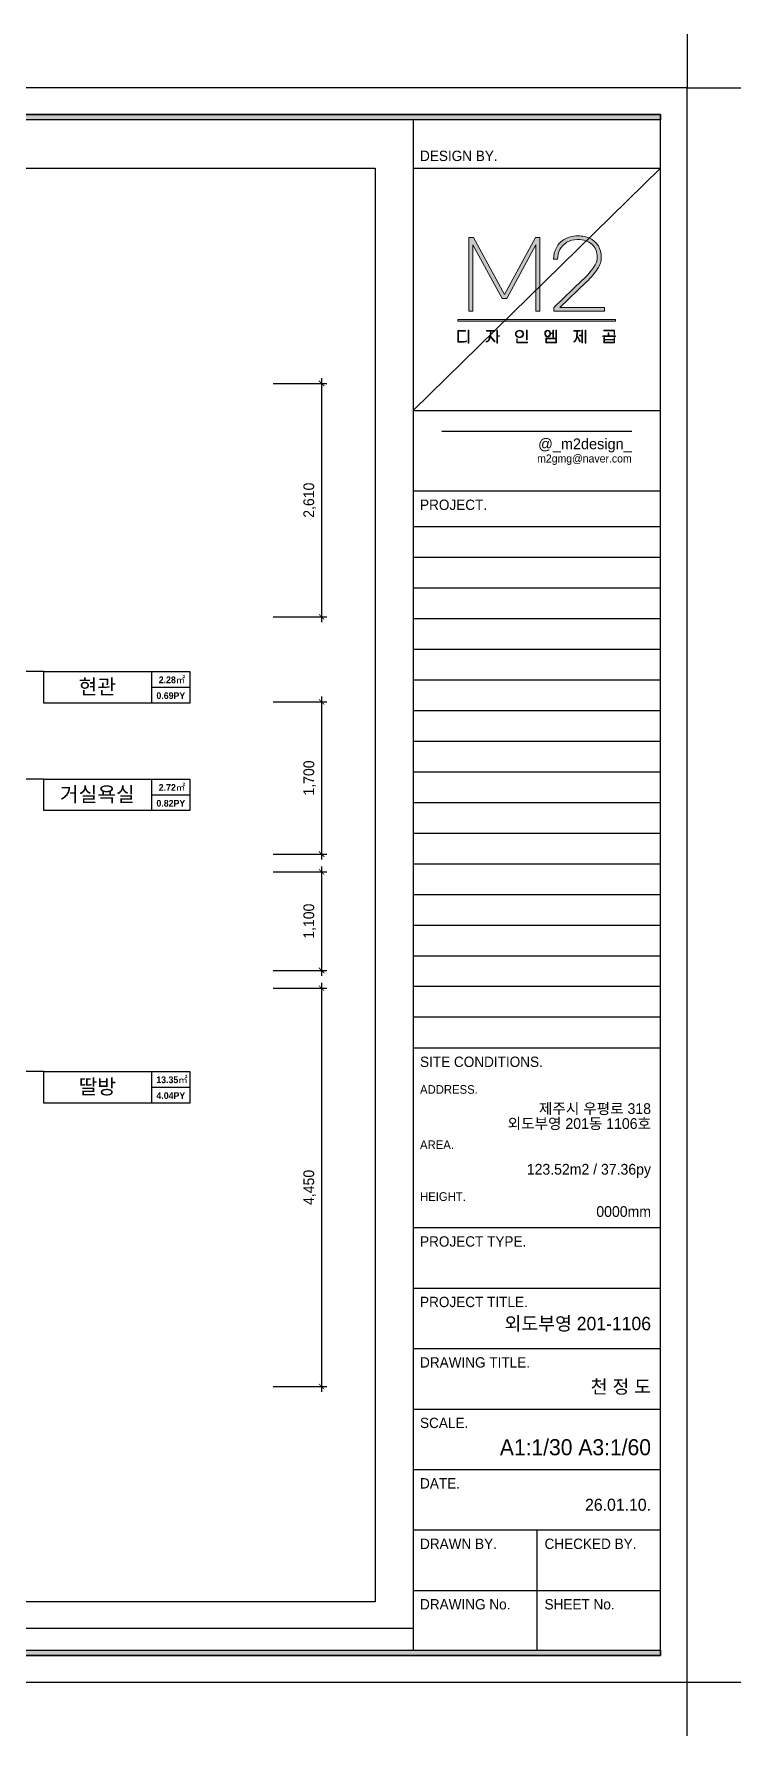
# Model space of a CAD drawing. Header units: inches. Extents: x -63256 to 33689, y -34490 to 100230.
# Drawn here: x 10734 to 18633, y -25887 to -6867 of the extents above; entities that cross this region are included whole.
import ezdxf
from ezdxf.enums import TextEntityAlignment as Align

# ---------------------------------------------------------------- set-up
doc = ezdxf.new("R2010")
doc.units = ezdxf.units.IN
doc.header["$LTSCALE"] = 100
doc.header["$MEASUREMENT"] = 0
for name, color, linetype in [('0-ELC TEXT', 7, 'Continuous'), ('03-TEXT', 3, 'Continuous'), ('07-DIM WAL', 5, 'Continuous'), ('_U+B808_U+C774_U+C5B4 2', 7, 'Continuous'), ('FORM(YOURNAME)-1', 1, 'Continuous'), ('FORM(YOURNAME)-11', 1, 'Continuous')]:
    doc.layers.add(name, color=color, linetype=linetype)
doc.styles.add('HY 울릉도 L', font='')
doc.styles.add('YOURNAME', font='')
doc.styles.add('넥슨고딕', font='')
doc.styles.add('코레일둥고', font='')
doc.styles.get('HY 울릉도 L').set_extended_font_data('HY울릉도L')
doc.styles.get('YOURNAME').set_extended_font_data('HYwulM')
doc.styles.get('넥슨고딕').set_extended_font_data('NEXON Lv1 Gothic Bold', bold=True)
doc.styles.get('코레일둥고').set_extended_font_data('Korail Round Gothic Medium')
doc.dimstyles.new('60', dxfattribs={"dimscale": 60, "dimtxt": 2, "dimasz": 1, "dimexe": 1, "dimexo": 1, "dimgap": 1, "dimtad": 1, "dimdec": 0, "dimrnd": 0.05, "dimdsep": 46, "dimlunit": 6, "dimtxsty": 'HY 울릉도 L', "dimblk": 'ARCHTICK', "dimcen": 2.5, "dimdle": 1, "dimclrd": 133, "dimclre": 133, "dimclrt": 30, "dimadec": 0, "dimazin": 0, "dimtfac": 1, "dimtdec": 0, "dimtix": 1, "dimtmove": 2, "dimatfit": 3, "dimldrblk": 'ARCHTICK', "dimfxl": 1, "dimlwd": -1, "dimlwe": -1, "dimarcsym": 0})

# ---------------------------------------------------------------- blocks, each defined once
blk = doc.blocks.new('block 34')
at = {"layer": '_U+B808_U+C774_U+C5B4 2'}
h = blk.add_hatch(color=35, dxfattribs=at)
h.dxf.hatch_style = 2
h.paths.add_polyline_path([(674.6, -105.53), (675.73, -105.53), (683.42, -119.69), (691.1, -105.53), (692.22, -105.53), (692.22, -123.82), (691.22, -123.82), (691.22, -107.31), (683.97, -120.67), (682.84, -120.67), (675.59, -107.31), (675.59, -123.82), (674.6, -123.82)])
h = blk.add_hatch(color=35, dxfattribs=at)
h.dxf.hatch_style = 2
edge = h.paths.add_edge_path()
edge.add_spline(control_points=[(704.68, -105.78), (705.57, -106.21), (706.25, -106.83), (706.73, -107.63), (707.21, -108.43), (707.45, -109.38), (707.45, -110.46), (707.45, -111.43), (707.14, -112.39), (706.53, -113.34), (705.92, -114.29), (704.98, -115.38), (703.7, -116.62), (703.7, -116.62), (697.12, -122.91), (697.12, -122.91), (697.12, -122.91), (708.26, -122.91), (708.26, -122.91), (708.26, -122.91), (708.26, -123.82), (708.26, -123.82), (708.26, -123.82), (695.66, -123.82), (695.66, -123.82), (695.66, -123.82), (695.66, -122.91), (695.66, -122.91), (695.66, -122.91), (702.73, -116.15), (702.73, -116.15), (703.99, -114.93), (704.93, -113.86), (705.54, -112.95), (706.15, -112.03), (706.45, -111.2), (706.45, -110.46), (706.45, -109.07), (706.01, -107.98), (705.12, -107.2), (704.23, -106.42), (703.05, -106.03), (701.57, -106.03), (700.53, -106.03), (699.64, -106.26), (698.89, -106.71), (698.15, -107.15), (697.57, -107.75), (697.18, -108.5), (696.79, -109.25), (696.59, -110.06), (696.59, -110.94), (696.59, -110.94), (695.59, -110.94), (695.59, -110.94), (695.59, -109.89), (695.83, -108.93), (696.3, -108.05), (696.77, -107.17), (697.46, -106.46), (698.36, -105.93), (699.26, -105.4), (700.33, -105.13), (701.57, -105.13), (702.76, -105.13), (703.79, -105.35), (704.68, -105.78)], knot_values=[0, 0, 0, 0, 1, 1, 1, 2, 2, 2, 3, 3, 3, 4, 4, 4, 5, 5, 5, 6, 6, 6, 7, 7, 7, 8, 8, 8, 9, 9, 9, 10, 10, 10, 11, 11, 11, 12, 12, 12, 13, 13, 13, 14, 14, 14, 15, 15, 15, 16, 16, 16, 17, 17, 17, 18, 18, 18, 19, 19, 19, 20, 20, 20, 21, 21, 21, 22, 22, 22, 22], degree=3, periodic=0)
at = {"layer": '_U+B808_U+C774_U+C5B4 2', "lineweight": 0}
blk.add_lwpolyline([(674.6, -105.53), (675.73, -105.53), (683.42, -119.69), (691.1, -105.53), (692.22, -105.53), (692.22, -123.82), (691.22, -123.82), (691.22, -107.31), (683.97, -120.67), (682.84, -120.67), (675.59, -107.31), (675.59, -123.82), (674.6, -123.82), (674.6, -105.53)], dxfattribs=at)
blk.add_open_spline([(704.68, -105.78), (705.57, -106.21), (706.25, -106.83), (706.73, -107.63), (707.21, -108.43), (707.45, -109.38), (707.45, -110.46), (707.45, -111.43), (707.14, -112.39), (706.53, -113.34), (705.92, -114.29), (704.98, -115.38), (703.7, -116.62), (703.7, -116.62), (697.12, -122.91), (697.12, -122.91), (697.12, -122.91), (708.26, -122.91), (708.26, -122.91), (708.26, -122.91), (708.26, -123.82), (708.26, -123.82), (708.26, -123.82), (695.66, -123.82), (695.66, -123.82), (695.66, -123.82), (695.66, -122.91), (695.66, -122.91), (695.66, -122.91), (702.73, -116.15), (702.73, -116.15), (703.99, -114.93), (704.93, -113.86), (705.54, -112.95), (706.15, -112.03), (706.45, -111.2), (706.45, -110.46), (706.45, -109.07), (706.01, -107.98), (705.12, -107.2), (704.23, -106.42), (703.05, -106.03), (701.57, -106.03), (700.53, -106.03), (699.64, -106.26), (698.89, -106.71), (698.15, -107.15), (697.57, -107.75), (697.18, -108.5), (696.79, -109.25), (696.59, -110.06), (696.59, -110.94), (696.59, -110.94), (695.59, -110.94), (695.59, -110.94), (695.59, -109.89), (695.83, -108.93), (696.3, -108.05), (696.77, -107.17), (697.46, -106.46), (698.36, -105.93), (699.26, -105.4), (700.33, -105.13), (701.57, -105.13), (702.76, -105.13), (703.79, -105.35), (704.68, -105.78)], degree=3, knots=[0, 0, 0, 0, 1, 1, 1, 2, 2, 2, 3, 3, 3, 4, 4, 4, 5, 5, 5, 6, 6, 6, 7, 7, 7, 8, 8, 8, 9, 9, 9, 10, 10, 10, 11, 11, 11, 12, 12, 12, 13, 13, 13, 14, 14, 14, 15, 15, 15, 16, 16, 16, 17, 17, 17, 18, 18, 18, 19, 19, 19, 20, 20, 20, 21, 21, 21, 22, 22, 22, 22], dxfattribs=at)
blk = doc.blocks.new('block 35')
at = {"layer": '_U+B808_U+C774_U+C5B4 2'}
h = blk.add_hatch(color=35, dxfattribs=at)
h.dxf.hatch_style = 2
edge = h.paths.add_edge_path()
edge.add_spline(control_points=[(673.72, -128.8), (673.72, -128.8), (672, -128.8), (672, -128.8), (672, -128.8), (672, -131.36), (672, -131.36), (672, -131.36), (673.14, -131.36), (673.14, -131.36), (673.29, -131.36), (673.44, -131.34), (673.6, -131.31), (673.75, -131.28), (673.88, -131.24), (673.98, -131.2), (673.98, -131.2), (673.98, -131.35), (673.98, -131.35), (673.88, -131.4), (673.75, -131.44), (673.6, -131.47), (673.45, -131.49), (673.3, -131.51), (673.14, -131.51), (673.14, -131.51), (671.83, -131.51), (671.83, -131.51), (671.83, -131.51), (671.83, -128.65), (671.83, -128.65), (671.83, -128.65), (673.72, -128.65), (673.72, -128.65), (673.72, -128.65), (673.72, -128.8), (673.72, -128.8)], knot_values=[0, 0, 0, 0, 1, 1, 1, 2, 2, 2, 3, 3, 3, 4, 4, 4, 5, 5, 5, 6, 6, 6, 7, 7, 7, 8, 8, 8, 9, 9, 9, 10, 10, 10, 11, 11, 11, 12, 12, 12, 12], degree=3, periodic=0)
h.paths.add_polyline_path([(674.54, -131.73), (674.38, -131.74), (674.38, -128.5), (674.54, -128.5)])
h = blk.add_hatch(color=35, dxfattribs=at)
h.dxf.hatch_style = 2
edge = h.paths.add_edge_path()
edge.add_spline(control_points=[(679.96, -130.01), (679.96, -130.01), (681.09, -131.37), (681.09, -131.37), (681.09, -131.37), (680.96, -131.47), (680.96, -131.47), (680.96, -131.47), (679.92, -130.19), (679.92, -130.19), (679.82, -130.57), (679.69, -130.87), (679.52, -131.09), (679.35, -131.32), (679.14, -131.46), (678.9, -131.51), (678.9, -131.51), (678.9, -131.36), (678.9, -131.36), (679.11, -131.3), (679.3, -131.16), (679.45, -130.93), (679.6, -130.7), (679.71, -130.39), (679.79, -130.03), (679.86, -129.66), (679.91, -129.25), (679.91, -128.8), (679.91, -128.8), (678.97, -128.8), (678.97, -128.8), (678.97, -128.8), (678.97, -128.65), (678.97, -128.65), (678.97, -128.65), (681, -128.65), (681, -128.65), (681, -128.65), (681, -128.8), (681, -128.8), (681, -128.8), (680.07, -128.8), (680.07, -128.8), (680.06, -129.26), (680.03, -129.66), (679.96, -130.01)], knot_values=[0, 0, 0, 0, 1, 1, 1, 2, 2, 2, 3, 3, 3, 4, 4, 4, 5, 5, 5, 6, 6, 6, 7, 7, 7, 8, 8, 8, 9, 9, 9, 10, 10, 10, 11, 11, 11, 12, 12, 12, 13, 13, 13, 14, 14, 14, 15, 15, 15, 15], degree=3, periodic=0)
h.paths.add_polyline_path([(682.21, -130.06), (681.69, -130.06), (681.69, -131.73), (681.54, -131.73), (681.54, -128.5), (681.69, -128.5), (681.69, -129.92), (682.21, -129.92)])
h = blk.add_hatch(color=35, dxfattribs=at)
h.dxf.hatch_style = 2
edge = h.paths.add_edge_path()
edge.add_spline(control_points=[(687.69, -128.68), (687.84, -128.76), (687.95, -128.87), (688.03, -129.01), (688.11, -129.15), (688.15, -129.3), (688.15, -129.47), (688.15, -129.64), (688.11, -129.8), (688.03, -129.94), (687.95, -130.08), (687.84, -130.19), (687.69, -130.27), (687.54, -130.35), (687.36, -130.39), (687.15, -130.39), (686.95, -130.39), (686.77, -130.35), (686.62, -130.27), (686.47, -130.19), (686.36, -130.08), (686.28, -129.94), (686.2, -129.8), (686.16, -129.64), (686.16, -129.47), (686.16, -129.3), (686.2, -129.15), (686.28, -129.01), (686.36, -128.87), (686.47, -128.76), (686.62, -128.68), (686.77, -128.6), (686.95, -128.56), (687.15, -128.56), (687.36, -128.56), (687.54, -128.6), (687.69, -128.68)], knot_values=[0, 0, 0, 0, 1, 1, 1, 2, 2, 2, 3, 3, 3, 4, 4, 4, 5, 5, 5, 6, 6, 6, 7, 7, 7, 8, 8, 8, 9, 9, 9, 10, 10, 10, 11, 11, 11, 12, 12, 12, 12], degree=3, periodic=0)
edge = h.paths.add_edge_path()
edge.add_spline(control_points=[(686.72, -128.79), (686.59, -128.86), (686.49, -128.95), (686.43, -129.07), (686.36, -129.18), (686.32, -129.32), (686.32, -129.47), (686.32, -129.63), (686.36, -129.76), (686.43, -129.88), (686.49, -130), (686.59, -130.09), (686.72, -130.15), (686.84, -130.22), (686.99, -130.25), (687.15, -130.25), (687.32, -130.25), (687.46, -130.22), (687.59, -130.15), (687.72, -130.09), (687.81, -130), (687.88, -129.88), (687.95, -129.76), (687.98, -129.63), (687.98, -129.47), (687.98, -129.32), (687.95, -129.18), (687.88, -129.07), (687.81, -128.95), (687.72, -128.86), (687.59, -128.79), (687.46, -128.73), (687.32, -128.7), (687.15, -128.7), (686.99, -128.7), (686.84, -128.73), (686.72, -128.79)], knot_values=[0, 0, 0, 0, 1, 1, 1, 2, 2, 2, 3, 3, 3, 4, 4, 4, 5, 5, 5, 6, 6, 6, 7, 7, 7, 8, 8, 8, 9, 9, 9, 10, 10, 10, 11, 11, 11, 12, 12, 12, 12], degree=3, periodic=0)
h.paths.add_polyline_path([(686.6, -131.51), (689.15, -131.51), (689.15, -131.66), (686.44, -131.66), (686.44, -130.66), (686.6, -130.66)])
h.paths.add_polyline_path([(689.03, -130.91), (688.87, -130.91), (688.87, -128.5), (689.03, -128.5)])
h = blk.add_hatch(color=35, dxfattribs=at)
h.dxf.hatch_style = 2
edge = h.paths.add_edge_path()
edge.add_spline(control_points=[(694.67, -130), (694.55, -130.16), (694.37, -130.23), (694.14, -130.23), (693.91, -130.23), (693.73, -130.16), (693.61, -130), (693.48, -129.84), (693.42, -129.64), (693.42, -129.39), (693.42, -129.14), (693.48, -128.94), (693.61, -128.78), (693.73, -128.62), (693.91, -128.54), (694.14, -128.54), (694.35, -128.54), (694.51, -128.61), (694.63, -128.74), (694.75, -128.87), (694.83, -129.04), (694.85, -129.25), (694.85, -129.25), (695.45, -129.25), (695.45, -129.25), (695.45, -129.25), (695.45, -128.52), (695.45, -128.52), (695.45, -128.52), (695.61, -128.52), (695.61, -128.52), (695.61, -128.52), (695.61, -130.29), (695.61, -130.29), (695.61, -130.29), (695.45, -130.29), (695.45, -130.29), (695.45, -130.29), (695.45, -129.4), (695.45, -129.4), (695.45, -129.4), (694.86, -129.4), (694.86, -129.4), (694.85, -129.64), (694.79, -129.85), (694.67, -130)], knot_values=[0, 0, 0, 0, 1, 1, 1, 2, 2, 2, 3, 3, 3, 4, 4, 4, 5, 5, 5, 6, 6, 6, 7, 7, 7, 8, 8, 8, 9, 9, 9, 10, 10, 10, 11, 11, 11, 12, 12, 12, 13, 13, 13, 14, 14, 14, 15, 15, 15, 15], degree=3, periodic=0)
edge = h.paths.add_edge_path()
edge.add_spline(control_points=[(693.73, -129.9), (693.83, -130.03), (693.97, -130.09), (694.14, -130.09), (694.31, -130.09), (694.45, -130.03), (694.55, -129.9), (694.65, -129.78), (694.7, -129.61), (694.7, -129.39), (694.7, -129.17), (694.65, -129), (694.55, -128.87), (694.45, -128.75), (694.31, -128.69), (694.14, -128.69), (693.97, -128.69), (693.83, -128.75), (693.73, -128.87), (693.63, -129), (693.58, -129.17), (693.58, -129.39), (693.58, -129.61), (693.63, -129.78), (693.73, -129.9)], knot_values=[0, 0, 0, 0, 1, 1, 1, 2, 2, 2, 3, 3, 3, 4, 4, 4, 5, 5, 5, 6, 6, 6, 7, 7, 7, 8, 8, 8, 8], degree=3, periodic=0)
h.paths.add_polyline_path([(693.69, -130.55), (696.36, -130.55), (696.36, -131.66), (693.69, -131.66)])
h.paths.add_polyline_path([(693.85, -131.51), (696.2, -131.51), (696.2, -130.7), (693.85, -130.7)])
h.paths.add_polyline_path([(696.36, -128.5), (696.36, -130.32), (696.2, -130.32), (696.2, -128.5)])
h = blk.add_hatch(color=35, dxfattribs=at)
h.dxf.hatch_style = 2
edge = h.paths.add_edge_path()
edge.add_spline(control_points=[(701.46, -129.93), (701.46, -129.93), (702.28, -131.39), (702.28, -131.39), (702.28, -131.39), (702.15, -131.47), (702.15, -131.47), (702.15, -131.47), (701.43, -130.17), (701.43, -130.17), (701.3, -130.94), (701.03, -131.39), (700.63, -131.51), (700.63, -131.51), (700.63, -131.35), (700.63, -131.35), (700.88, -131.26), (701.06, -130.99), (701.18, -130.55), (701.3, -130.1), (701.37, -129.52), (701.37, -128.8), (701.37, -128.8), (700.67, -128.8), (700.67, -128.8), (700.67, -128.8), (700.67, -128.65), (700.67, -128.65), (700.67, -128.65), (702.19, -128.65), (702.19, -128.65), (702.19, -128.65), (702.19, -128.8), (702.19, -128.8), (702.19, -128.8), (701.53, -128.8), (701.53, -128.8), (701.52, -129.25), (701.5, -129.63), (701.46, -129.93)], knot_values=[0, 0, 0, 0, 1, 1, 1, 2, 2, 2, 3, 3, 3, 4, 4, 4, 5, 5, 5, 6, 6, 6, 7, 7, 7, 8, 8, 8, 9, 9, 9, 10, 10, 10, 11, 11, 11, 12, 12, 12, 13, 13, 13, 13], degree=3, periodic=0)
h.paths.add_polyline_path([(702.59, -128.52), (702.75, -128.52), (702.75, -131.68), (702.59, -131.68), (702.59, -129.95), (702, -129.95), (702, -129.8), (702.59, -129.8)])
h.paths.add_polyline_path([(703.61, -128.5), (703.61, -131.73), (703.45, -131.73), (703.45, -128.5)])
h = blk.add_hatch(color=35, dxfattribs=at)
h.dxf.hatch_style = 2
h.paths.add_polyline_path([(711.02, -129.93), (711.02, -130.07), (707.82, -130.07), (707.82, -129.93), (709.16, -129.93), (709.16, -129.2), (709.32, -129.2), (709.32, -129.93)])
h.paths.add_polyline_path([(710.61, -128.72), (708.07, -128.72), (708.07, -128.57), (710.77, -128.57), (710.77, -129.64), (710.61, -129.64)])
h.paths.add_polyline_path([(710.61, -130.36), (710.77, -130.36), (710.77, -131.66), (708.08, -131.66), (708.08, -130.36), (708.24, -130.36), (708.24, -130.83), (710.61, -130.83)])
h.paths.add_polyline_path([(710.61, -131.52), (710.61, -130.97), (708.24, -130.97), (708.24, -131.52)])
at = {"layer": '_U+B808_U+C774_U+C5B4 2', "lineweight": 0}
for points in [[(674.54, -131.73), (674.38, -131.74), (674.38, -128.5), (674.54, -128.5), (674.54, -131.73)], [(682.21, -130.06), (681.69, -130.06), (681.69, -131.73), (681.54, -131.73), (681.54, -128.5), (681.69, -128.5), (681.69, -129.92), (682.21, -129.92), (682.21, -130.06)], [(686.6, -131.51), (689.15, -131.51), (689.15, -131.66), (686.44, -131.66), (686.44, -130.66), (686.6, -130.66), (686.6, -131.51)], [(689.03, -130.91), (688.87, -130.91), (688.87, -128.5), (689.03, -128.5), (689.03, -130.91)], [(693.69, -130.55), (696.36, -130.55), (696.36, -131.66), (693.69, -131.66), (693.69, -130.55)], [(693.85, -131.51), (696.2, -131.51), (696.2, -130.7), (693.85, -130.7), (693.85, -131.51)], [(696.36, -128.5), (696.36, -130.32), (696.2, -130.32), (696.2, -128.5), (696.36, -128.5)], [(702.59, -128.52), (702.75, -128.52), (702.75, -131.68), (702.59, -131.68), (702.59, -129.95), (702, -129.95), (702, -129.8), (702.59, -129.8), (702.59, -128.52)], [(703.61, -128.5), (703.61, -131.73), (703.45, -131.73), (703.45, -128.5), (703.61, -128.5)], [(711.02, -129.93), (711.02, -130.07), (707.82, -130.07), (707.82, -129.93), (709.16, -129.93), (709.16, -129.2), (709.32, -129.2), (709.32, -129.93), (711.02, -129.93)], [(710.61, -128.72), (708.07, -128.72), (708.07, -128.57), (710.77, -128.57), (710.77, -129.64), (710.61, -129.64), (710.61, -128.72)], [(710.61, -130.36), (710.77, -130.36), (710.77, -131.66), (708.08, -131.66), (708.08, -130.36), (708.24, -130.36), (708.24, -130.83), (710.61, -130.83), (710.61, -130.36)], [(710.61, -131.52), (710.61, -130.97), (708.24, -130.97), (708.24, -131.52), (710.61, -131.52)]]:
    blk.add_lwpolyline(points, dxfattribs=at)
for points, knots in [([(673.72, -128.8), (673.72, -128.8), (672, -128.8), (672, -128.8), (672, -128.8), (672, -131.36), (672, -131.36), (672, -131.36), (673.14, -131.36), (673.14, -131.36), (673.29, -131.36), (673.44, -131.34), (673.6, -131.31), (673.75, -131.28), (673.88, -131.24), (673.98, -131.2), (673.98, -131.2), (673.98, -131.35), (673.98, -131.35), (673.88, -131.4), (673.75, -131.44), (673.6, -131.47), (673.45, -131.49), (673.3, -131.51), (673.14, -131.51), (673.14, -131.51), (671.83, -131.51), (671.83, -131.51), (671.83, -131.51), (671.83, -128.65), (671.83, -128.65), (671.83, -128.65), (673.72, -128.65), (673.72, -128.65), (673.72, -128.65), (673.72, -128.8), (673.72, -128.8)], [0, 0, 0, 0, 1, 1, 1, 2, 2, 2, 3, 3, 3, 4, 4, 4, 5, 5, 5, 6, 6, 6, 7, 7, 7, 8, 8, 8, 9, 9, 9, 10, 10, 10, 11, 11, 11, 12, 12, 12, 12]), ([(679.96, -130.01), (679.96, -130.01), (681.09, -131.37), (681.09, -131.37), (681.09, -131.37), (680.96, -131.47), (680.96, -131.47), (680.96, -131.47), (679.92, -130.19), (679.92, -130.19), (679.82, -130.57), (679.69, -130.87), (679.52, -131.09), (679.35, -131.32), (679.14, -131.46), (678.9, -131.51), (678.9, -131.51), (678.9, -131.36), (678.9, -131.36), (679.11, -131.3), (679.3, -131.16), (679.45, -130.93), (679.6, -130.7), (679.71, -130.39), (679.79, -130.03), (679.86, -129.66), (679.91, -129.25), (679.91, -128.8), (679.91, -128.8), (678.97, -128.8), (678.97, -128.8), (678.97, -128.8), (678.97, -128.65), (678.97, -128.65), (678.97, -128.65), (681, -128.65), (681, -128.65), (681, -128.65), (681, -128.8), (681, -128.8), (681, -128.8), (680.07, -128.8), (680.07, -128.8), (680.06, -129.26), (680.03, -129.66), (679.96, -130.01)], [0, 0, 0, 0, 1, 1, 1, 2, 2, 2, 3, 3, 3, 4, 4, 4, 5, 5, 5, 6, 6, 6, 7, 7, 7, 8, 8, 8, 9, 9, 9, 10, 10, 10, 11, 11, 11, 12, 12, 12, 13, 13, 13, 14, 14, 14, 15, 15, 15, 15]), ([(687.69, -128.68), (687.84, -128.76), (687.95, -128.87), (688.03, -129.01), (688.11, -129.15), (688.15, -129.3), (688.15, -129.47), (688.15, -129.64), (688.11, -129.8), (688.03, -129.94), (687.95, -130.08), (687.84, -130.19), (687.69, -130.27), (687.54, -130.35), (687.36, -130.39), (687.15, -130.39), (686.95, -130.39), (686.77, -130.35), (686.62, -130.27), (686.47, -130.19), (686.36, -130.08), (686.28, -129.94), (686.2, -129.8), (686.16, -129.64), (686.16, -129.47), (686.16, -129.3), (686.2, -129.15), (686.28, -129.01), (686.36, -128.87), (686.47, -128.76), (686.62, -128.68), (686.77, -128.6), (686.95, -128.56), (687.15, -128.56), (687.36, -128.56), (687.54, -128.6), (687.69, -128.68)], [0, 0, 0, 0, 1, 1, 1, 2, 2, 2, 3, 3, 3, 4, 4, 4, 5, 5, 5, 6, 6, 6, 7, 7, 7, 8, 8, 8, 9, 9, 9, 10, 10, 10, 11, 11, 11, 12, 12, 12, 12]), ([(686.72, -128.79), (686.59, -128.86), (686.49, -128.95), (686.43, -129.07), (686.36, -129.18), (686.32, -129.32), (686.32, -129.47), (686.32, -129.63), (686.36, -129.76), (686.43, -129.88), (686.49, -130), (686.59, -130.09), (686.72, -130.15), (686.84, -130.22), (686.99, -130.25), (687.15, -130.25), (687.32, -130.25), (687.46, -130.22), (687.59, -130.15), (687.72, -130.09), (687.81, -130), (687.88, -129.88), (687.95, -129.76), (687.98, -129.63), (687.98, -129.47), (687.98, -129.32), (687.95, -129.18), (687.88, -129.07), (687.81, -128.95), (687.72, -128.86), (687.59, -128.79), (687.46, -128.73), (687.32, -128.7), (687.15, -128.7), (686.99, -128.7), (686.84, -128.73), (686.72, -128.79)], [0, 0, 0, 0, 1, 1, 1, 2, 2, 2, 3, 3, 3, 4, 4, 4, 5, 5, 5, 6, 6, 6, 7, 7, 7, 8, 8, 8, 9, 9, 9, 10, 10, 10, 11, 11, 11, 12, 12, 12, 12]), ([(694.67, -130), (694.55, -130.16), (694.37, -130.23), (694.14, -130.23), (693.91, -130.23), (693.73, -130.16), (693.61, -130), (693.48, -129.84), (693.42, -129.64), (693.42, -129.39), (693.42, -129.14), (693.48, -128.94), (693.61, -128.78), (693.73, -128.62), (693.91, -128.54), (694.14, -128.54), (694.35, -128.54), (694.51, -128.61), (694.63, -128.74), (694.75, -128.87), (694.83, -129.04), (694.85, -129.25), (694.85, -129.25), (695.45, -129.25), (695.45, -129.25), (695.45, -129.25), (695.45, -128.52), (695.45, -128.52), (695.45, -128.52), (695.61, -128.52), (695.61, -128.52), (695.61, -128.52), (695.61, -130.29), (695.61, -130.29), (695.61, -130.29), (695.45, -130.29), (695.45, -130.29), (695.45, -130.29), (695.45, -129.4), (695.45, -129.4), (695.45, -129.4), (694.86, -129.4), (694.86, -129.4), (694.85, -129.64), (694.79, -129.85), (694.67, -130)], [0, 0, 0, 0, 1, 1, 1, 2, 2, 2, 3, 3, 3, 4, 4, 4, 5, 5, 5, 6, 6, 6, 7, 7, 7, 8, 8, 8, 9, 9, 9, 10, 10, 10, 11, 11, 11, 12, 12, 12, 13, 13, 13, 14, 14, 14, 15, 15, 15, 15]), ([(693.73, -129.9), (693.83, -130.03), (693.97, -130.09), (694.14, -130.09), (694.31, -130.09), (694.45, -130.03), (694.55, -129.9), (694.65, -129.78), (694.7, -129.61), (694.7, -129.39), (694.7, -129.17), (694.65, -129), (694.55, -128.87), (694.45, -128.75), (694.31, -128.69), (694.14, -128.69), (693.97, -128.69), (693.83, -128.75), (693.73, -128.87), (693.63, -129), (693.58, -129.17), (693.58, -129.39), (693.58, -129.61), (693.63, -129.78), (693.73, -129.9)], [0, 0, 0, 0, 1, 1, 1, 2, 2, 2, 3, 3, 3, 4, 4, 4, 5, 5, 5, 6, 6, 6, 7, 7, 7, 8, 8, 8, 8]), ([(701.46, -129.93), (701.46, -129.93), (702.28, -131.39), (702.28, -131.39), (702.28, -131.39), (702.15, -131.47), (702.15, -131.47), (702.15, -131.47), (701.43, -130.17), (701.43, -130.17), (701.3, -130.94), (701.03, -131.39), (700.63, -131.51), (700.63, -131.51), (700.63, -131.35), (700.63, -131.35), (700.88, -131.26), (701.06, -130.99), (701.18, -130.55), (701.3, -130.1), (701.37, -129.52), (701.37, -128.8), (701.37, -128.8), (700.67, -128.8), (700.67, -128.8), (700.67, -128.8), (700.67, -128.65), (700.67, -128.65), (700.67, -128.65), (702.19, -128.65), (702.19, -128.65), (702.19, -128.65), (702.19, -128.8), (702.19, -128.8), (702.19, -128.8), (701.53, -128.8), (701.53, -128.8), (701.52, -129.25), (701.5, -129.63), (701.46, -129.93)], [0, 0, 0, 0, 1, 1, 1, 2, 2, 2, 3, 3, 3, 4, 4, 4, 5, 5, 5, 6, 6, 6, 7, 7, 7, 8, 8, 8, 9, 9, 9, 10, 10, 10, 11, 11, 11, 12, 12, 12, 13, 13, 13, 13])]:
    blk.add_open_spline(points, degree=3, knots=knots, dxfattribs=at)
blk = doc.blocks.new('block 33')
at = {"layer": '_U+B808_U+C774_U+C5B4 2'}
for name in ['block 34', 'block 35']:
    blk.add_blockref(name, (0, 0), dxfattribs=at)
blk = doc.blocks.new('block 32')
at = {"layer": '_U+B808_U+C774_U+C5B4 2'}
h = blk.add_hatch(color=35, dxfattribs=at)
h.dxf.hatch_style = 2
h.paths.add_polyline_path([(711.02, -126.32), (671.83, -126.32), (671.83, -125.91), (711.02, -125.91)])
at = {"layer": '_U+B808_U+C774_U+C5B4 2', "lineweight": 0}
blk.add_lwpolyline([(711.02, -126.32), (671.83, -126.32), (671.83, -125.91), (711.02, -125.91), (711.02, -126.32)], dxfattribs=at)
at = {"layer": '_U+B808_U+C774_U+C5B4 2'}
blk.add_blockref('block 33', (0, 0), dxfattribs=at)
blk = doc.blocks.new('FORM-ELEVATION')
at = {"layer": 'FORM(YOURNAME)-11'}
h = blk.add_hatch(color=256, dxfattribs=at)
h.dxf.hatch_style = 1
h.paths.add_polyline_path([(-10309, 35708), (71691, 35708), (71691, 35508), (-10309, 35508)])
h.paths.add_polyline_path([(-10309, -21492), (71691, -21492), (71691, -21692), (-10309, -21692)])
at = {"layer": 'Defpoints', "color": 158}
for p, q in [((62481, 35508), (62481, -21492)), ((62481, 33708), (71691, 33708)), ((62481, 24686), (71691, 33708)), ((62481, 24686), (71691, 24686)), ((71691, 20353), (62481, 20353)), ((71691, 19211), (62481, 19211)), ((71691, 18069), (62481, 18069)), ((71691, 16927), (62481, 16927)), ((71691, 15784), (62481, 15784)), ((71691, 14642), (62481, 14642)), ((71691, 13500), (62481, 13500)), ((71691, 12358), (62481, 12358)), ((71691, 11216), (62481, 11216)), ((71691, 10074), (62481, 10074)), ((71691, 8932), (62481, 8932)), ((71691, 7790), (62481, 7790)), ((71691, 6647), (62481, 6647)), ((71691, 5505), (62481, 5505)), ((71691, 4363), (62481, 4363)), ((71691, 3221), (62481, 3221)), ((71691, 2079), (62481, 2079)), ((62481, -20692), (-10309, -20692))]:
    blk.add_line(p, q, dxfattribs=at)
at = {"layer": 'Defpoints', "color": 1}
for points in [[(72691, 38708), (72691, 36708), (74691, 36708)], [(72691, -24692), (72691, -22692), (74691, -22692)]]:
    blk.add_lwpolyline(points, dxfattribs=at)
at = {"layer": 'Defpoints', "color": 158}
for points in [[(-10309, -21692), (71691, -21692), (71691, 35708), (-10309, 35708)], [(-8309, 33708), (61071, 33708), (61071, -19692), (-8309, -19692)]]:
    blk.add_lwpolyline(points, close=True, dxfattribs=at)
at = {"layer": 'FORM(YOURNAME)-11', "color": 251}
blk.add_line((63550, 23916), (70622, 23916), dxfattribs=at)
at = {"layer": 'FORM(YOURNAME)-11', "color": 14}
for p, q in [((62481, 21686), (71691, 21686)), ((62481, 937), (71691, 937)), ((62481, -5756), (71691, -5756)), ((62481, -8009), (71691, -8009)), ((62481, -10261), (71691, -10261)), ((62481, -12514), (71691, -12514)), ((62481, -14766), (71691, -14766)), ((62481, -17019), (71691, -17019)), ((67086, -17019), (67086, -21492)), ((62481, -19271), (71691, -19271))]:
    blk.add_line(p, q, dxfattribs=at)
at = {"layer": 'FORM(YOURNAME)-11', "color": 250}
blk.add_lwpolyline([(-11309, -22692), (72691, -22692), (72691, 36708), (-11309, 36708)], close=True, dxfattribs=at)
at = {"layer": 'FORM(YOURNAME)-11'}
for points in [[(-10309, 35708), (71691, 35708), (71691, 35508), (-10309, 35508)], [(-10309, -21492), (71691, -21492), (71691, -21692), (-10309, -21692)]]:
    blk.add_lwpolyline(points, close=True, dxfattribs=at)
at = {"layer": '_U+B808_U+C774_U+C5B4 2', "xscale": 150, "yscale": 150, "zscale": 150}
blk.add_blockref('block 32', (-36628, 46957), dxfattribs=at)
at = {"layer": 'FORM(YOURNAME)-11', "color": 14, "style": 'YOURNAME'}
for s, height, p in [('DESIGN BY.', 386.1, (62739, 34170)), ('PROJECT.', 386.1, (62739, 21172)), ('SITE CONDITIONS.', 386.14, (62739, 422)), ('PROJECT TYPE.', 386.14, (62739, -6271)), ('PROJECT TITLE.', 386.14, (62739, -8524)), ('DRAWING TITLE.', 386.14, (62739, -10776)), ('SCALE.', 386.1, (62739, -13029)), ('DATE.', 386.1, (62739, -15281)), ('DRAWN BY.', 386.1, (62739, -17534)), ('CHECKED BY.', 386.14, (67376, -17534)), ('DRAWING No.', 386.14, (62739, -19786)), ('SHEET No.', 386.1, (67376, -19786))]:
    blk.add_text(s, height=height, dxfattribs=at).set_placement(p, align=Align.MIDDLE_LEFT)
for s, height, width, p in [('@_m2design_', 400, 1.03, (70622, 23242)), ('m2gmg@naver.com', 300, 0.995, (70622, 22747))]:
    blk.add_text(s, height=height, dxfattribs=dict(at, width=width)).set_placement(p, align=Align.RIGHT)
at = {"layer": 'FORM(YOURNAME)-11', "color": 251, "style": 'YOURNAME'}
for s, p in [('ADDRESS.', (62739, -608)), ('AREA.', (62739, -2667)), ('HEIGHT.', (62739, -4598))]:
    blk.add_text(s, height=321.8, dxfattribs=at).set_placement(p, align=Align.MIDDLE_LEFT)
at = {"layer": 'FORM(YOURNAME)-11', "color": 3, "style": 'YOURNAME'}
for tag, height, p in [('1', 451, (71041, -1219)), ('2', 451, (71041, -1863)), ('3', 451, (71041, -3150)), ('4', 451, (71041, -5081)), ('5', 515, (71041, -7398)), ('6', 515, (71041, -9650)), ('7', 515, (71041, -11903)), ('8', 515, (71041, -14155)), ('9', 515, (71041, -16408)), ('10', 515, (66791, -18596)), ('11', 515, (71041, -18660)), ('12', 515, (66791, -20848)), ('13', 515, (71041, -20848))]:
    blk.add_attdef(tag, text='', height=height, dxfattribs=at).set_placement(p, align=Align.MIDDLE_RIGHT)
blk = doc.blocks.new('_ArchTick')
at = {"color": 0, "linetype": 'ByBlock', "const_width": 0.15}
blk.add_lwpolyline([(-0.5, -0.5), (0.5, 0.5)], dxfattribs=at)
blk = doc.blocks.new('*D275')
at = {"layer": '07-DIM WAL', "color": 133, "transparency": 16777216}
for p, q in [((13407, -10772), (14007, -10772)), ((13947, -10712), (13947, -13442)), ((13407, -13382), (14007, -13382))]:
    blk.add_line(p, q, dxfattribs=at)
at = {"layer": 'Defpoints', "color": 0, "transparency": 16777216}
for p in [(13347, -10772), (13347, -13382), (13947, -13382)]:
    blk.add_point(p, dxfattribs=at)
at = {"layer": '07-DIM WAL', "color": 133, "transparency": 16777216, "xscale": 60, "yscale": 60, "zscale": 60}
for p, rotation in [((13947, -10772), 90), ((13947, -13382), 270)]:
    blk.add_blockref('_ArchTick', p, dxfattribs=dict(at, rotation=rotation))
at = {"layer": '07-DIM WAL', "color": 30, "transparency": 16777216, "insert": (13815, -12077), "char_height": 120, "attachment_point": 5, "rotation": 90, "style": 'HY 울릉도 L'}
blk.add_mtext('2,610', dxfattribs=at)
blk = doc.blocks.new('*D276')
at = {"layer": '07-DIM WAL', "color": 133, "transparency": 16777216}
for p, q in [((13407, -14332), (14007, -14332)), ((13947, -14272), (13947, -16092)), ((13407, -16032), (14007, -16032))]:
    blk.add_line(p, q, dxfattribs=at)
at = {"layer": 'Defpoints', "color": 0, "transparency": 16777216}
for p in [(13347, -14332), (13347, -16032), (13947, -16032)]:
    blk.add_point(p, dxfattribs=at)
at = {"layer": '07-DIM WAL', "color": 133, "transparency": 16777216, "xscale": 60, "yscale": 60, "zscale": 60}
for p, rotation in [((13947, -14332), 90), ((13947, -16032), 270)]:
    blk.add_blockref('_ArchTick', p, dxfattribs=dict(at, rotation=rotation))
at = {"layer": '07-DIM WAL', "color": 30, "transparency": 16777216, "insert": (13815, -15182), "char_height": 120, "attachment_point": 5, "rotation": 90, "style": 'HY 울릉도 L'}
blk.add_mtext('1,700', dxfattribs=at)
blk = doc.blocks.new('*D277')
at = {"layer": '07-DIM WAL', "color": 133, "transparency": 16777216}
for p, q in [((13407, -16232), (14007, -16232)), ((13947, -16172), (13947, -17392)), ((13407, -17332), (14007, -17332))]:
    blk.add_line(p, q, dxfattribs=at)
at = {"layer": 'Defpoints', "color": 0, "transparency": 16777216}
for p in [(13347, -16232), (13347, -17332), (13947, -17332)]:
    blk.add_point(p, dxfattribs=at)
at = {"layer": '07-DIM WAL', "color": 133, "transparency": 16777216, "xscale": 60, "yscale": 60, "zscale": 60}
for p, rotation in [((13947, -16232), 90), ((13947, -17332), 270)]:
    blk.add_blockref('_ArchTick', p, dxfattribs=dict(at, rotation=rotation))
at = {"layer": '07-DIM WAL', "color": 30, "transparency": 16777216, "insert": (13815, -16782), "char_height": 120, "attachment_point": 5, "rotation": 90, "style": 'HY 울릉도 L'}
blk.add_mtext('1,100', dxfattribs=at)
blk = doc.blocks.new('*D278')
at = {"layer": '07-DIM WAL', "color": 133, "transparency": 16777216}
for p, q in [((13947, -17472), (13947, -22042)), ((13407, -17532), (14007, -17532)), ((13407, -21982), (14007, -21982))]:
    blk.add_line(p, q, dxfattribs=at)
at = {"layer": 'Defpoints', "color": 0, "transparency": 16777216}
for p in [(13347, -17532), (13347, -21982), (13947, -21982)]:
    blk.add_point(p, dxfattribs=at)
at = {"layer": '07-DIM WAL', "color": 133, "transparency": 16777216, "xscale": 60, "yscale": 60, "zscale": 60}
for p, rotation in [((13947, -17532), 90), ((13947, -21982), 270)]:
    blk.add_blockref('_ArchTick', p, dxfattribs=dict(at, rotation=rotation))
at = {"layer": '07-DIM WAL', "color": 30, "transparency": 16777216, "insert": (13815, -19757), "char_height": 120, "attachment_point": 5, "rotation": 90, "style": 'HY 울릉도 L'}
blk.add_mtext('4,450', dxfattribs=at)

msp = doc.modelspace()

# ---------------------------------------------------------------- linework, layer by layer
at = {"layer": '0-ELC TEXT'}
for p, q in [((10842.5, -13990.3), (6504.8, -13990.3)), ((12049.7, -14344.1), (12049.7, -13990.3)), ((12049.7, -14167.2), (12474.4, -14167.2)), ((10842.5, -15193), (8312.8, -15193)), ((12049.7, -15546.7), (12049.7, -15193)), ((12049.7, -15369.9), (12474.4, -15369.9)), ((10842.5, -18460.1), (9237.3, -18460.1)), ((12049.7, -18813.8), (12049.7, -18460.1)), ((12049.7, -18636.9), (12474.4, -18636.9))]:
    msp.add_line(p, q, dxfattribs=at)
for points in [[(10842.5, -13990.3), (12474.4, -13990.3), (12474.4, -14344.1), (10842.5, -14344.1)], [(10842.5, -15193), (12474.4, -15193), (12474.4, -15546.7), (10842.5, -15546.7)], [(10842.5, -18460.1), (12474.4, -18460.1), (12474.4, -18813.8), (10842.5, -18813.8)]]:
    msp.add_lwpolyline(points, close=True, dxfattribs=at)

# ---------------------------------------------------------------- block references
at = {"layer": 'FORM(YOURNAME)-1'}
ref = msp.add_blockref('FORM-ELEVATION', (-3774.7, -18479.9), dxfattribs=dict(at, xscale=0.3, yscale=0.3, zscale=0.3))
ref.add_attrib('9', '26.01.10.', dxfattribs={"layer": 'FORM(YOURNAME)-11', "color": 3, "height": 135, "style": 'YOURNAME'}).set_placement((17627.5, -23303.6), align=Align.MIDDLE_RIGHT)
ref.add_attrib('8', 'A1:1/30 A3:1/60', dxfattribs={"layer": 'FORM(YOURNAME)-11', "color": 3, "height": 180, "style": 'YOURNAME'}).set_placement((17627.5, -22660.7), align=Align.MIDDLE_RIGHT)
ref.add_attrib('7', '천 정 도', dxfattribs={"layer": 'FORM(YOURNAME)-11', "color": 3, "height": 150, "style": 'YOURNAME'}).set_placement((17627.5, -21984.1), align=Align.MIDDLE_RIGHT)
ref.add_attrib('6', '외도부영 201-1106', dxfattribs={"layer": 'FORM(YOURNAME)-11', "color": 3, "height": 150, "style": 'YOURNAME'}).set_placement((17627.5, -21278.7), align=Align.MIDDLE_RIGHT)
ref.add_attrib('1', '제주시 우평로 318', dxfattribs={"layer": 'FORM(YOURNAME)-11', "color": 3, "height": 120, "style": 'YOURNAME'}).set_placement((17627.5, -18876.4), align=Align.MIDDLE_RIGHT)
ref.add_attrib('2', '외도부영 201동 1106호', dxfattribs={"layer": 'FORM(YOURNAME)-11', "color": 3, "height": 120, "style": 'YOURNAME'}).set_placement((17627.5, -19043.6), align=Align.MIDDLE_RIGHT)
ref.add_attrib('3', '123.52m2 / 37.36py', dxfattribs={"layer": 'FORM(YOURNAME)-11', "color": 3, "height": 120, "style": 'YOURNAME'}).set_placement((17627.5, -19554.2), align=Align.MIDDLE_RIGHT)
ref.add_attrib('4', '0000mm', dxfattribs={"layer": 'FORM(YOURNAME)-11', "color": 3, "height": 120, "style": 'YOURNAME'}).set_placement((17627.5, -20026.6), align=Align.MIDDLE_RIGHT)

# ---------------------------------------------------------------- texts
at = {"layer": '03-TEXT'}
for s, height, style, p in [('현관', 166.67, '코레일둥고', (11441.2, -14243.7)), ('2.28㎡', 75, '넥슨고딕', (12275.4, -14122.1)), ('0.69PY', 75, '넥슨고딕', (12262.6, -14299)), ('거실욕실', 166.67, '코레일둥고', (11441.2, -15446.4)), ('2.72㎡', 75, '넥슨고딕', (12275.4, -15324.8)), ('0.82PY', 75, '넥슨고딕', (12262.6, -15501.7)), ('딸방', 166.67, '코레일둥고', (11441.2, -18713.5)), ('13.35㎡', 75, '넥슨고딕', (12275.4, -18591.9)), ('4.04PY', 75, '넥슨고딕', (12262.6, -18768.7))]:
    msp.add_text(s, height=height, dxfattribs=dict(at, style=style)).set_placement(p, align=Align.CENTER)

# ---------------------------------------------------------------- dimensions: what is measured, and where the dimension line sits
at = {"layer": '07-DIM WAL'}
for base, p1, p2, picture, middle in [((13946.7, -13382.5), (13346.7, -10772.5), (13346.7, -13382.5), '*D275', (13814.8, -12077.5)), ((13946.7, -16032.5), (13346.7, -14332.5), (13346.7, -16032.5), '*D276', (13814.8, -15182.5)), ((13946.7, -17332.5), (13346.7, -16232.5), (13346.7, -17332.5), '*D277', (13814.8, -16782.5)), ((13946.7, -21982.5), (13346.7, -17532.5), (13346.7, -21982.5), '*D278', (13814.8, -19757.5))]:
    dim = msp.add_linear_dim(base=base, p1=p1, p2=p2, angle=90, dimstyle='60', dxfattribs=at)
    dim.commit()
    dim.dimension.update_dxf_attribs({"geometry": picture, "text_midpoint": middle})

doc.saveas('drawing.dxf')
